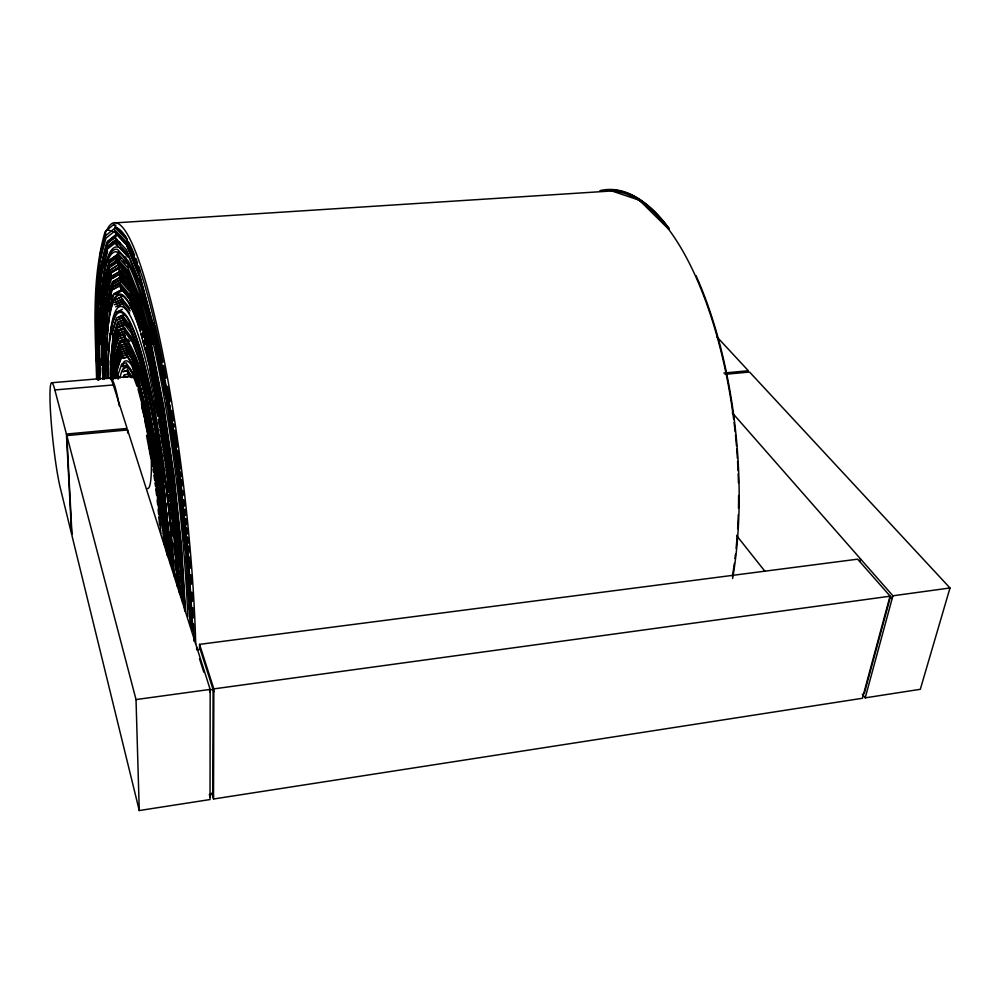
<?xml version="1.0" encoding="UTF-8"?>
<svg xmlns="http://www.w3.org/2000/svg" width="1000" height="1000" viewBox="0 0 1000 1000"><rect width="100%" height="100%" fill="white"/><g stroke="black" fill="none" stroke-linecap="round" stroke-linejoin="round"><path stroke-width="1.5" d="M210.175 689.4L210.025 799.55L139.262 810.537L72.05 535.938L66.825 435.588L127.587 429.938L210.175 689.4L136.025 699.562L66.825 435.588M213.525 796.375L212.825 794L213.1 689.475L209.45 689.975L210.175 692.275M213.837 688.888L890.013 596.2L862.425 698.275L213.525 799L213.837 688.888L199.537 644.362L857.613 559.175L892.175 598.462M96.188 321L95.975 344.3L97.475 379.762M96.337 303.913L96.425 293.788M96.112 346.637L96.55 299.288L99.775 262.087L105.887 238.3L114.8 231.062M97.5 324.075L97.438 353.5M97.425 349.487L97.5 341.763M97.912 351.225L98.362 306.975M98.062 353.587L98.525 308.612L101.65 273.5L107.525 251.312M101.35 365.35L101.862 321.938L104.862 289.75L110.4 269.75L118.925 264.45L110.95 269.713L106.188 286.85M102.013 351.163L102.375 321.9M103.863 374.338L104.388 336.35L107.212 307.225L112.35 289.462L120.787 285.212M104.362 357.875L104.5 348.787M104.5 363.175L104.488 377.625M104.7 377.362L105.237 340.375L108.012 312.087L113.038 294.938L121.3 290.963L115.325 294.2M106.088 378.85L106.6 344.363M110.25 378.85L110.562 360.575M110.538 374.812L110.675 367.025M110.75 374.012L110.887 366.275M111.237 377.825L111.425 367.188L113.863 344.363L118.55 329.875L124.588 327.55M111.638 379.087L114.138 349.338L118.7 335.4L125.65 333.2L119.787 335.3M112.013 379.1L114.725 346.287L118.963 333.162L125.45 330.925L119.513 333.113L114.938 349.237M112.163 379.038L112.3 371.3M113.112 378.425L115.487 354.225M113.287 379.225L113.35 376.262M113.438 379.075L113.525 374.562M97.225 284.575L97.487 281.5M98.275 272.275L98.55 269.2M97.713 302.35L98.525 293.225M98.787 290.175L99.462 282.575M99.725 279.538L100.925 265.85M97.888 303.125L98.55 295.55M98.95 291.012L99.488 284.962M100.013 278.913L100.812 269.825M99.012 290.837L99.55 284.725M99.95 280.138L100.225 277.087M101.025 267.913L101.3 264.862M98.225 302.3L98.5 299.262M100.25 279.5L100.512 276.45M98.725 304.637L99.525 295.637M99.787 292.65L100.463 285.15M100.725 282.15L101.525 273.163M100.675 318.8L103.7 285.925L109.312 265.413L117.387 259.913L119.075 259.788L110.95 265.3M101.013 320.387L104.012 287.863L109.588 267.6L117.587 262.225L119.288 262.1M101.85 324.363L104.812 292.688L110.275 273.062L119.237 267.925L111.363 272.987L105.875 292.613M102.95 315.763L103.525 309.637M103.963 305.038L104.537 298.9M104.963 294.312L105.4 289.713M105.425 294.675L105.712 291.637M104.712 330.763L105.438 323.263M105.725 320.275L106.45 312.775M106.75 309.775L107.475 302.288L112.75 283.913L120.838 279.413L114.55 283.125M105.2 330.9L105.487 327.938M106.2 320.525L106.487 317.562M107.212 310.15L107.5 307.188M112.463 337.537L112.775 334.487M110.388 362.262L113.1 336.45L117.587 322.212L123.863 319.575M110.388 364.762L112.837 341.45L117.587 326.637L124.838 324.087L118.688 326.538M110.738 363.9L112.525 346.962M112.75 344.825L113.475 337.912M110.913 364.725L113.375 341.413M111.775 366.312L112.438 360.188M112.762 357.125L114.237 343.325M111.95 367.137L112.438 362.575M112.938 358.013L113.425 353.45M113.912 348.875L114.4 344.312L118.688 330.975L124.688 328.688L118.15 331.012M112.125 373L114.513 350.763M113.15 365.737L113.475 362.738M112.825 376.312L115.113 355.262L119.938 340.825L125.6 338.925M114.012 370.25L114.525 365.4M115 361.225L115.862 353.188M114.2 370.838L114.525 367.812M115.2 361.75L115.688 357.212M114.213 378.125L116.512 357.15L120.487 345.213L126.562 343.413L121.037 345.163L116.3 359.175M114.75 378.15L116.625 361.15L120.5 349.65L126.412 348L121.05 349.6L117.163 361.112M115.25 378.638L116.75 365.175L121.325 351.788L126.613 350.262M115.962 376.775L116.3 373.738M116.988 367.65L117.325 364.613M116.425 377.825L117.613 367.113L121.325 356.225L126.463 354.837M116.988 377.362L117.487 372.95M117.713 378.625L118.225 374.113L121.75 363.95L126.613 362.788M118.212 379.062L118.55 376.112M100.1 253.925L102.325 245.2M104.175 237.925L106.025 230.65M859.775 561.425L860.438 558.812M99.675 258.25L105.887 233.938M105.612 236.137C92.112 282.387 95.887 331.425 97.137 379.012M101.675 263.4L107.387 241.475L115.512 235.037L115.975 235.9L107.525 242.562M101.088 266.8L107.112 243.688L115.887 236.812M104.113 256.05L106.412 247.288M101.925 268.663L107.938 245.812L116.662 239.075M101.337 271.6L107.25 249.137L115.838 242.625L117.537 242.5M102.837 267.2L104.338 261.488M105.087 258.625L107.35 250.062M864.312 693.425L890.512 596.55M103.6 282.05L109.712 259.913L118 254.075M103.387 284.012L109.038 263.238L117.175 257.6L118.875 257.475L115.363 259.9M104.125 282.013L110.262 259.875L118.562 254.025M725.037 374.312L749.562 372.038L950 587.975L920.312 689.3L865.212 697.85L892.9 595.8L732.288 412.812M106.112 290.225L111.225 271.887L119.7 266.725L111.775 271.85M111.487 279.188L112.325 276.225L120.113 271.35L111.237 276.3C100.375 309.363 102.513 344.875 102.812 379.2M109.275 290.1L110.525 285.712M108.088 298.875L113.012 281.688L120.625 277.113L112.475 281.725C101.925 312.987 103.975 346.675 104.038 379.2M108 302.25L113.3 283.875M108.188 302.838L109.4 298.65M110.2 295.863L111.412 291.675M112.212 288.888L113.025 286.1L120.475 281.762L122.175 281.637M112.287 290.2L113.162 287.188M108.275 307.137L109.562 302.7M110.425 299.738L111.713 295.3M108.912 311.038L113.987 293.75L121.762 289.762L114.537 293.712M111.925 332.562L116.487 317.875L122.9 315.05M111.713 334.575L116.213 320.1L123.663 317.3M112.888 338.462L118.138 322.163L123.175 320.062M113.812 340.037L117.725 327.725L123.812 325.325L117.188 327.775M115.138 347.863L118.375 337.912M114.462 351.312L118.562 338.725L125.4 336.65L119.663 338.638M116.025 354.188L119.663 343.062L125.25 341.238L119.125 343.113M116.85 351.775L120.487 340.788L126.163 338.875M118.025 363.05L121.875 351.75L125.85 350.6M117.4 369.137L121.875 356.175L127.025 354.787M122.375 366.712L123.387 363.812M123.287 377.45L124.237 374.825L128.737 373.963M123.837 377.4L124.775 374.787M114.175 224.112L105.062 231.8C91.312 279.413 95.262 329.837 96.587 378.775M106.562 234.975L115.625 227.512A272 37.812 83.4 0 1 127.188 239.363M107.938 241.438L116.812 234.425M115.775 235.65L106.975 242.6C93.362 286.962 97.013 334.237 98.138 380.025M106.562 243.725L115.312 236.85M108.488 245.775L116.125 239.887M108.075 246.9L116.762 240.238L107.525 246.938C94.663 289.975 97.7 335.737 98.825 380.112M109.3 261.025L118.1 255.225L109.85 260.988M112.6 278.412L120.325 273.65L111.512 278.488C100.787 310.8 102.888 345.55 103.1 379.137M114.4 286.475L120.588 282.913L112.062 287.275L106.888 305.287L104.05 334.75L103.7 377.762M113.438 289.375L119.562 285.912M114.275 300.363L121.25 296.737M114.825 300.312L121.812 296.7M114.55 302.55L122.587 298.95L115.638 302.462M114.275 304.775L122.788 301.238M115.925 304.65L121.412 301.925M115.65 306.887L122.438 303.575M117.55 306.175L123 303.538M115.787 312.4L122.387 309.337M118.863 317.225L124.025 314.962M117.312 320.012L122.387 317.838M117.312 324.438L124.637 321.812L118.413 324.35M119.1 329.825L123.938 327.975M118.287 336.538L124.637 334.425L118.837 336.488M119.525 341.975L125.7 340.062L120.075 341.925M120.225 347.45L126.775 345.675L121.312 347.362M120.5 354.075L127.375 352.475L122.15 353.938M121.062 358.462L127.788 357L122.7 358.325M122.025 366.15L126.812 365.05M122.725 371.637L127.325 370.688M123.275 371.587L127.875 370.637M123.963 377.075L129.5 376.163L125.062 376.975M212.825 794L209.325 794.55L210.025 796.912M892.9 595.8L950 587.975M213.837 691.775L200.238 649.362L196.688 649.825L196.675 646.975M113.275 384.95L54.862 389.95L66.425 434.062L127.112 428.425L113.275 384.95A56.775 6.662 84 0 0 109.138 377.9L51.6 382.75M723.863 373.025L748.363 370.75L716.988 336.938M129.2 372.788L128.088 372.887L131.225 377.463M129.4 375.037L130.387 377.35M126.925 353.65L125.8 353.75L132.113 362.6L139.15 381.688L146.875 411.45L153.65 446.538L157.225 470.85M127.675 355.863L126.562 355.962L132.787 364.725L139.725 383.537M126.662 344.55L132.825 353.8L140.338 373.95M125.3 335.513L124.175 335.613C145.45 365.125 146.812 404.125 155.213 438.512C161.438 478.137 166.6 517.975 168.7 558.062M132.9 376.3L110.363 378.2A56.775 6.713 84 0 1 119.225 405.838M125.35 329.787L124.225 329.875L131.55 339.625L140.363 363.363M124.525 320.675L131.688 330.775L140.387 353.65M122.688 300.1L121.562 300.188L130.125 310.85M119.6 265.575L118.462 265.65L128.463 277.062L139.913 305.837M119.338 269.075L118.212 269.163L128.05 280.512L139.312 308.938L151.637 355.838M120.213 272.5L119.087 272.575L128.8 283.875L139.9 311.938L152.45 359.65M116.037 244.925L117.175 244.85M117.425 241.35L116.3 241.425L127.275 253.175L139.975 284.337M117.075 243.7L115.938 243.775L126.812 255.5M115.975 225.162L114.275 225.275L125.9 237.138L139.4 269.837M115.775 222.838L610.812 191.025A253.825 103.488 83.9 0 1 668.85 229.575A252.463 102.963 83.9 0 1 695.625 276.363A253.762 103.438 83.9 0 1 733.688 419.475M140.488 315.938L143.412 324.6L142.25 320.238M106.988 229.838L109.975 230.562M111.475 230.925L112.625 231.213M610.55 190.538L639.325 200.212L668.55 229.05M115.05 227.55L126.6 239.4L140 271.887M114.688 229.9L126.125 241.75L139.388 274.012L153.463 325.938L167.05 394.1L178.75 472.537L187.312 553.4M121.862 238.637L116.7 233.263L115.575 233.337L126.888 245.15L139.412 275.7M115.463 232.188L126.825 244L133.7 260.725M114.9 232.225L126.237 244.05L139.388 276.1L153.325 327.575L166.775 395.125L178.363 472.8L186.85 552.888L191.412 627.275M115.412 238L126.525 249.775L139.375 281.288L152.975 331.675L166.1 397.663L177.45 473.775L185.613 550.75L190.162 624.212M117.325 252.963L127.837 264.562M120.85 258.637L118.775 256.325L117.638 256.413L128.012 267.975L139.938 297.675L152.513 344.588M122.938 260.95L125.013 263.263M117.275 258.75L127.537 270.275L139.325 299.75L151.762 346.25L163.7 406.65L173.988 475.788L181.55 547.013L185.588 611.812M117.487 261.062L127.65 272.562L139.325 301.8L151.625 347.85L163.438 407.65L173.6 476.037L181.088 546.5L185.1 610.638M118.825 263.3L120.85 265.587M125.9 271.312L127.925 273.6M117.7 263.375L127.762 274.837L139.325 303.85L151.962 351.012L163.538 409.562M120.325 270.212L128.225 279.3M121 271.325L128.863 280.387M119.45 270.225L128.287 280.425M129.488 286.087L119.3 274.887L128.912 286.137L140.512 315.45M126.287 282.688L119.963 276L129.55 287.225L140.488 314.925M130.238 289.438L120.175 278.3L129.65 289.475L140.488 316.95M120.375 280.613L129.762 291.737L140.488 318.962M123.987 290.8L129.462 297.413M129.188 297.387L120.438 287.55L129.525 298.538L139.325 323.638M123.475 290.812L121.1 288.663L130.15 299.613L140.463 325.988M125.288 293L130.738 299.562M119.763 286.45L128.887 297.45L139.275 324.087M121.363 297.887L130.013 308.612M121.213 302.512L129.662 313.125M736.938 535.988L764.912 571.275M862.312 694.2L865.212 697.85M123 316.2L130.9 326.4M127.112 324.025L131.4 329.613M122.638 318.525L130.425 328.663L139.213 351.8L148.35 386.925M127.275 326.275L124.738 322.95L123.612 323.038L131.225 333.025L139.8 355.65L148.688 389.9L157.162 433.413L164.425 482.65M123.362 326.512L130.812 336.375L140.4 361.875M128.275 335.688L124.987 332.1L132.225 341.775M130.087 338.1L132.8 341.725M127.95 339.1L129.725 341.488M124.375 337.875C145.312 367.038 146.7 405.487 154.975 439.412C160.975 477.762 166.05 516.287 168.113 555.062M129.188 348L132.55 352.6M124.787 342.425L131.575 351.725L139.175 372.137L147.025 402.675L154.488 441.225L160.812 485.112M131.275 353.7L125.75 346.912C145.4 374.588 146.838 410.838 154.6 442.962M125.95 349.175C145.075 376.325 146.938 411.675 154.425 443.188M130.488 355.812L126.713 351.388L133.138 360.337L140.312 379.675M132.1 358.05L133.713 360.288L140.387 378.25M126.713 363.925C138.613 378.862 140.625 398.812 145.863 416.613C153.425 452.4 158.363 488.688 161.788 525.1M127.225 369.562L132.863 377.725M131.15 376.375L127.425 371.812L131.387 377.575M119.138 241.713L120.5 244.213M134.838 263.512L137.7 270.475M131.45 286.062L132.575 288.875M135.375 295.912L136.5 298.725M129.262 281.562L130.375 284.35M131.488 287.15L132.6 289.938M135.375 296.913L136.475 299.7M130.062 287.525L140.262 313.312L141.337 318.087M130.1 298.488L131.738 302.675M133.912 308.25L137.738 318.012M139.288 322.075L128.775 295.2L119.562 284.15L120.688 284.062L129.938 295.113L140.475 321.975L151.5 363.65L161.775 415.812M130.013 298.812L137.688 318.425M136.075 360.95L137.688 365.262M132.925 355.988L138.737 371.6M134.262 365.225L135.262 367.95M137.287 373.413L138.3 376.138M134.037 369.338L138.737 382.075M132.887 366.887L140.3 387.275L143.425 399.9M132.95 367.962L139.725 386.375L146.325 412.212M132.325 366.938C153.188 423.55 158.963 484.513 163.988 544.25M132.7 374.5L136.988 386.225M138.062 389.162L145.738 418.062L152 450.575M125.475 257L126.512 260.275M199.525 658.75L203.775 672.125M211.762 793.062L213.525 799M128.075 265.2L128.537 266.8M139.987 277.087L153.875 328.35M141.738 319.562L151.575 356.637M139.9 313.962L151.425 357.388L162.488 413.488L172.05 477.812M139.875 324.038L141.425 329.925M142.213 332.875L143.375 337.287M144.15 340.238L145.325 344.65M146.1 347.6L150.375 363.8L161.062 418.812M141.213 333.888L142.375 338.263M143.138 341.175L145.45 349.913M148.138 360.1L149.675 365.925M140.838 333.45L150.538 370.25L150.062 367.388L150.625 369.588M143.238 372.175L144.388 376.6M146.312 383.988L149.375 395.8M139.2 358.625L147.912 392.212L156.425 436.163M139.787 361.488L148.775 395.863L156.475 435.5M141.113 376.962L143.438 385.988M141.088 378.825L143.375 387.725M144.913 393.663L147.575 404.038M141.263 381.062L142.375 385.387M143.112 388.263L145.338 396.9M147.188 404.087L148.3 408.413M144.137 402.3L146.387 411.463M143.787 412.837L151.65 451.9M141.4 403.85L145.963 422.325M141.725 407.038L145.438 421.662M136.562 296.863L137.088 299.2M137.613 301.537L138.138 303.888M153.737 322.625L169.325 402.163M153.95 327.525L155.438 335.037M156.037 338.038L156.637 341.037M159.037 353.038L159.625 356.05M162.025 368.05L162.625 371.05M165.012 383.062L165.613 386.062M153.4 334.075L166.325 399.113M151.488 349.462C170.012 435.487 180.487 523.1 184.7 610.962M152.037 357.337L153.537 364.913M155.025 372.488L156.525 380.075M158.025 387.65L160.413 399.775M161.012 402.812L162.5 410.387M151.15 353.462L162.75 412.512M162.712 414.888L151.838 359.712L142.825 324.613M151.962 371.337L153.45 378.913M154.037 381.95L155.538 389.525M157.025 397.1L157.613 400.138M160 412.262L161.188 418.325M150.162 365.325C166.137 440.262 175.625 516.525 179.45 593.038M150.963 372.975L160.425 421.2M155.363 405.562L150.188 379.175A193.325 26.725 83.4 0 0 110.512 330.887M149.838 369.237C165.062 440.95 174.325 513.888 178.062 587.1M155.662 407.088L157.438 416.2M158.025 419.237L159.512 426.825M147.963 405.525L149.412 413M149.987 415.988L150.562 418.975M152.012 426.463L153.463 433.938M154.037 436.925L155.2 442.912M147.25 407.05C157.213 455.025 163.825 503.713 166.65 552.638M146.412 410.05C155.675 454.787 162 500.163 164.838 545.763M147.037 414.412L148.488 421.912M149.938 429.425L151.387 436.925M151.962 439.925L152.537 442.925M146.975 415.125L154.425 455.575M146.488 435.375L150.725 457.475M143.787 330.35L144.262 333.188C167.338 419.812 177.05 509.525 182.062 598.862M144.75 336.012L145.225 338.85M145.712 341.7L146.188 344.538M148.112 355.938L148.6 358.8M150.975 372.812L151.412 375.363M169.775 405.2L179.55 470.675M167.6 392.062L179.525 472L188.263 554.45L192.938 630.962M168.088 399.637L168.55 402.675M169.913 411.812L170.588 416.388M171.05 419.425L171.5 422.475M173.088 433.137L173.55 436.188M174 439.225L174.45 442.275M175.138 446.838L175.588 449.888M176.038 452.938L176.5 455.975M176.95 459.025L177.413 462.075M178.088 466.637L178.538 469.688M163.762 411.087L173.475 476.488M163.1 413.425L163.55 416.475M164.013 419.425L164.462 422.575M165.138 427.137L165.588 430.188M166.05 433.237L166.525 436.312M168.088 446.95L168.575 450.125M168.988 453.05L169.488 456.262M170.125 460.675L170.575 463.713M171.025 466.763L171.537 470.075M171.925 472.863L172.613 477.438M162.525 411.1L172.425 477.562M162.738 421.887L171.137 478.438M166.475 451.087L166.925 454.175M169.438 471.112L169.9 474.188M162.225 423.825L162.688 426.887M163.137 429.95L163.588 433.013M162.087 424.375L162.537 427.388M162.987 430.412L163.425 433.438M164.1 437.962L164.55 440.988M165 444.012L165.45 447.038M166.112 451.562L166.562 454.588M167.013 457.6L167.463 460.625M168.137 465.163L168.575 468.175M169.025 471.2L169.475 474.225M160.837 417.425L169.9 478.575L176.6 541.512L179.925 594.138M161 423.812L161.462 426.9M161.925 429.988L162.613 434.613M163.062 437.7L163.525 440.788M163.975 443.875L164.438 446.962M165.125 451.6L165.575 454.675M166.038 457.762L166.488 460.85M166.95 463.938L167.413 467.025M168.1 471.662L168.55 474.75M160.875 424.275L162.463 435.012M162.925 438.075L164.513 448.812M164.963 451.887L165.425 454.95M165.875 458.025L167.463 468.762M167.925 471.825L169.55 484.113M159.913 423.113L168.337 479.988L174.562 538.525L177.675 587.2M159.662 424.062L167.975 480.238L174.125 538.038L177.188 585.95M156.775 437.025L163.463 482.287M156.188 434.85L163.388 483.363L168.562 531.875L170.738 565.288M156.975 454.95L157.413 457.962M158.075 462.475L158.525 465.487M158.963 468.488L159.412 471.5M160.075 476.012L160.512 479.025M160.963 482.038L161.4 485.05M154.713 444.7L160.5 484M157.662 473.888L159.45 486.037M154.875 458.65L156.463 469.438M156.912 472.512L159.438 490.938M159.1 435.188L159.5 438.275M154.975 402.463L155.762 408.675M162.237 489.425L162.575 492.5M164.225 507.863L164.55 510.925M162.05 491.062L162.537 495.575M163.025 500.087L163.5 504.588M163.988 509.1L164.312 512.112M179.775 472.2L182.387 496.85M182.712 499.925L183.363 506.087M183.688 509.175L184.338 515.337M184.675 518.413L186.3 533.825M186.625 536.9L188.425 553.85M179 472.725L179.488 477.35M180.138 483.512L180.463 486.587M181.112 492.75L181.45 495.825M182.1 501.987L182.425 505.075M183.075 511.225L183.562 515.85M184.05 520.475L184.537 525.087M185.2 531.25L185.525 534.325M186.012 538.95L186.5 543.575M187.15 549.725L187.475 552.812M177.4 473.462L185.675 551.587M173.637 478.013L175.438 494.875M175.763 497.938L181.475 556.125M173 480.825L173.487 485.462M174.075 491.225L174.562 495.825M175.05 500.425L175.538 505.025M176.112 510.138L176.525 514.225M177.013 518.825L177.5 523.425M177.987 528.013L178.575 533.275M179.062 537.9L179.562 542.525M172.362 477.25L179.45 543.913L183.162 603.013M172.3 476.938L179.5 544.738M171.988 477.5L179 543.425M171.625 483.038L172.275 489.188M172.6 492.25L173.412 499.925M173.738 503L174.4 509.137M174.725 512.212L175.375 518.35M175.7 521.413L176.35 527.562M176.688 530.625L177.338 536.763M172.387 495.812L172.725 498.9M174.525 515.913L174.862 519M175.512 525.175L175.837 528.275M172.2 495.838L172.525 498.913M174.325 515.812L174.65 518.888M175.3 525.025L175.625 528.1M170.15 478.75L170.475 481.788M171.112 487.863L171.438 490.887M172.087 496.962L172.575 501.512M173.05 506.062L173.538 510.613M174.025 515.163L174.513 519.712M175.15 525.788L175.475 528.812M176.125 534.888L176.438 537.925M169.237 479.375L169.562 482.475M170.062 487.113L170.55 491.75M171.05 496.4L171.55 501.037M172.037 505.688L172.537 510.325M173.025 514.975L173.525 519.612M174.013 524.25L174.513 528.9M175.175 535.087L175.5 538.188M169.875 487.188L170.525 493.338M170.863 496.413L171.513 502.575M171.838 505.65L172.5 511.8M172.825 514.875L173.475 521.025M173.8 524.113L174.462 530.262M174.95 534.875L175.438 539.487M167.325 481.025L168.475 491.763M168.8 494.837L169.462 500.975M169.788 504.05L170.438 510.188M170.763 513.263L171.262 517.863M171.75 522.475L173.225 536.287M163.8 485.075L165.45 500.5M165.775 503.575L166.275 508.212M166.762 512.837L167.425 519M167.75 522.087L168.575 529.8M163.3 483.075L168.6 532.65M160.888 484.712L165.675 529.4L167.4 555.862M160.725 485.513L167.025 552.562M159.775 489.038L160.425 495.05M160.738 498.05L164.5 537.3M159.125 486.262L159.45 489.325M159.938 493.938L160.438 498.537M161.088 504.675L161.425 507.738M162.075 513.875L162.562 518.475M163.062 523.088L163.388 526.15M159.762 493.988L160.575 501.587M160.912 504.625L161.562 510.712M161.887 513.75L162.537 519.837M162.862 522.888L163.487 530.575M166.038 528.35L166.475 537.737M167.113 544.938L167.512 550.975M164.7 540.35L165.1 546.462M164.088 536.663L164.475 542.675M163.9 536.788L164.312 543M174.05 542.938L174.537 550.638M175.125 559.9L175.525 566.062M176.012 573.775L176.412 579.938M169.838 533.275L172.113 568.525M168.738 531.337L169.55 543.725M169.75 546.825L170.95 565.4M181.663 559.188L182.525 572.962M182.712 576.025L183.487 588.263M183.675 591.325L184.537 605.1M180.05 550.288L180.487 557.188M181.012 565.8L181.55 574.113M182.025 581.8L182.512 589.487M183.062 598.362L183.35 603.025M178.938 542.6L182.75 603.1M178.113 546.013L178.312 549.113M178.612 553.75L179.387 566.125M179.675 570.775L179.875 573.862M180.075 576.962L180.263 580.05M180.662 586.25L181.337 597.075M176.05 545.837L176.537 553.462M177.113 562.612L177.5 568.713M178.088 577.875L178.475 583.975M175.837 545.725L176.537 556.638M176.925 562.863L177.525 572.212M177.825 576.9L178.512 587.8M188.15 563.663L188.525 569.85M189.1 579.15L189.475 585.35M190.138 596.2L190.525 602.4M191.088 611.7L191.475 617.888M187.25 552.55L191.925 628.5M97.037 361.95L97.463 369.375M66.425 434.062L71.662 534.338L60.312 487.975A57.3 4.9 83.9 0 1 50.438 410.7A57.3 4.9 83.9 0 1 54.862 389.95M166.262 540.35L166.513 546.525M97.863 364.212L98.413 377.987M104.025 371.238L104.312 378.8M102.3 367.75L102.537 373.913M136.025 699.562L139.262 810.537M127.587 429.938L127.675 433.05M200.238 646.525L200.238 649.362M199.537 644.362L199.55 649.038M106.562 230.613A276.562 38.537 83.4 0 1 159.362 336.938A276.562 38.537 83.4 0 1 195.688 643.9M123.537 369.338A132.35 18.238 83.4 0 1 133.088 374.812M144.125 408A132.35 18.238 83.4 0 1 146.412 417.7M152.1 446.5A132.35 18.238 83.4 0 1 152.662 449.725M153.175 452.762A132.35 18.238 83.4 0 1 153.65 455.637M158.212 487.212A132.35 18.238 83.4 0 1 158.588 490.262M161.312 514.975A132.35 18.238 83.4 0 1 161.612 518.025M162.288 525.625A132.35 18.238 83.4 0 1 162.55 528.75M119.95 378A133.475 18.4 83.4 0 1 133.887 375.475M123.25 362.713A139.088 19.212 83.4 0 1 133.287 368.225M134.188 370.025A139.088 19.212 83.4 0 1 135.675 373.363M97.163 295.175A272 37.812 83.4 0 1 97.325 291.788M97.925 281.988A272 37.812 83.4 0 1 98.162 278.85M128.837 242.4A272 37.812 83.4 0 1 134.613 255.188M135.8 258.238A272 37.812 83.4 0 1 137.6 263.075M138.8 266.475A272 37.812 83.4 0 1 140.612 271.837M141 273.062A272 37.812 83.4 0 1 154.85 324.175M155.162 325.538A272 37.812 83.4 0 1 162.95 362.275M163.562 365.425A272 37.812 83.4 0 1 165.963 378.225M167.438 386.375A272 37.812 83.4 0 1 170.062 401.637M171.525 410.487A272 37.812 83.4 0 1 173.2 421.025M173.663 424.062A272 37.812 83.4 0 1 174.137 427.113M174.6 430.175A272 37.812 83.4 0 1 177.075 447.2M177.512 450.312A272 37.812 83.4 0 1 180.012 469.025M180.413 472.137A272 37.812 83.4 0 1 180.987 476.725M181.375 479.8A272 37.812 83.4 0 1 182.125 485.962M182.675 490.613A272 37.812 83.4 0 1 183.212 495.275M183.75 499.938A272 37.812 83.4 0 1 184.438 506.163M184.788 509.288A272 37.812 83.4 0 1 185.438 515.513M185.763 518.612A272 37.812 83.4 0 1 186.388 524.812M186.7 527.913A272 37.812 83.4 0 1 187.288 534.062M187.587 537.137A272 37.812 83.4 0 1 188.137 543.225M188.412 546.263A272 37.812 83.4 0 1 188.925 552.275M189.325 557A272 37.812 83.4 0 1 190.212 568.288M190.688 574.7A272 37.812 83.4 0 1 191.35 584.237M191.85 592.112A272 37.812 83.4 0 1 192.4 601.413M192.725 607.525A272 37.812 83.4 0 1 193.225 617.987M193.463 623.837A272 37.812 83.4 0 1 194.037 641.3M107.725 378.6A188.825 25.975 83.4 0 1 137.15 339.487A188.825 25.975 83.4 0 1 174.088 574.812M606.188 190.15A254.875 103.925 83.9 0 1 669.075 228.612L668.775 228.075A254.812 103.863 83.9 0 0 599.875 190.688M148.912 445.1A112.125 15.475 83.4 0 1 151.425 459.075M151.9 461.95A112.125 15.475 83.4 0 1 152.613 466.35M153.075 469.338A112.125 15.475 83.4 0 1 153.525 472.35M153.975 475.387A112.125 15.475 83.4 0 1 154.613 479.963M155.037 483.038A112.125 15.475 83.4 0 1 155.45 486.1M155.838 489.162A112.125 15.475 83.4 0 1 156.6 495.325M157.137 499.988A112.125 15.475 83.4 0 1 157.65 504.663M158.138 509.325A112.125 15.475 83.4 0 1 158.588 513.95M158.875 517.013A112.125 15.475 83.4 0 1 159.55 524.788M734.075 422.562A253.762 103.438 83.9 0 1 735.138 431.85M735.462 434.963A253.762 103.438 83.9 0 1 736.475 445.875M736.725 448.988A253.762 103.438 83.9 0 1 737.387 458.338M737.575 461.45A253.762 103.438 83.9 0 1 738.05 470.725M738.175 473.8A253.762 103.438 83.9 0 1 738.45 482.962M738.6 495.5A253.762 103.438 83.9 0 1 738.475 508.275M738.3 514.625A253.762 103.438 83.9 0 1 737.65 528.7M737.25 534.862A253.762 103.438 83.9 0 1 736.087 548.387M735.462 554.237A253.762 103.438 83.9 0 1 734.95 558.55M734.325 563.45A253.762 103.438 83.9 0 1 732.387 576.3M106.163 369.363A205.812 28.475 83.4 0 1 106.237 359.975M106.438 351.05A205.812 28.475 83.4 0 1 107.088 337.45M107.325 334.05A205.812 28.475 83.4 0 1 130.425 305.212M130.95 306.25A205.812 28.475 83.4 0 1 140.45 330.975M172.562 505.65A205.812 28.475 83.4 0 1 172.9 508.738M174.462 524.1A205.812 28.475 83.4 0 1 174.75 527.15M176.5 547.212A205.812 28.475 83.4 0 1 176.75 550.425M177.675 563.15A205.812 28.475 83.4 0 1 177.875 566.3M178.612 578.675A205.812 28.475 83.4 0 1 178.775 581.7M144.975 421.887A123.375 16.962 83.4 0 1 160.863 533.438M100.2 375.238A250.3 34.737 83.4 0 1 99.763 358.725M99.6 344.487A250.3 34.737 83.4 0 1 100.375 308.263M101.112 296.887A250.3 34.737 83.4 0 0 100.562 304.925A252.55 35.125 83.4 0 1 101.188 296.725M101.375 293.8A250.3 34.737 83.4 0 1 102.263 285.075M102.613 282.362A250.3 34.737 83.4 0 1 103.338 277.238M103.637 275.387A250.3 34.737 83.4 0 1 117.587 249.462L128.262 261.112A250.3 34.737 83.4 0 1 140.55 291.488M140.95 292.725A250.3 34.737 83.4 0 1 153.537 339.7M153.837 341.037A250.3 34.737 83.4 0 1 154.45 343.725M155.062 346.45A250.3 34.737 83.4 0 1 156.588 353.45M158.1 360.662A250.3 34.737 83.4 0 1 158.713 363.612M161.112 375.7A250.3 34.737 83.4 0 1 161.7 378.775M164.037 391.35A250.3 34.737 83.4 0 1 164.613 394.538M166.012 402.562A250.3 34.737 83.4 0 1 166.513 405.462M170.387 429.387A250.3 34.737 83.4 0 1 170.863 432.45M173.375 449.538A250.3 34.737 83.4 0 1 173.812 452.663M174.25 455.8A250.3 34.737 83.4 0 1 174.688 458.938M175.312 463.65A250.3 34.737 83.4 0 1 175.738 466.788M176.15 469.925A250.3 34.737 83.4 0 1 176.55 473.062M177.325 479.237A250.3 34.737 83.4 0 1 177.712 482.325M178.275 486.962A250.3 34.737 83.4 0 1 178.825 491.637M179.375 496.312A250.3 34.737 83.4 0 1 179.725 499.438M181.425 515.062A250.3 34.737 83.4 0 1 181.75 518.188M183.412 535.212A250.3 34.737 83.4 0 1 183.7 538.275M185.287 556.875A250.3 34.737 83.4 0 1 185.65 561.663M186.462 572.775A250.3 34.737 83.4 0 1 186.887 579.062M187.562 589.913A250.3 34.737 83.4 0 1 187.825 594.5M188.35 604.987A250.3 34.737 83.4 0 1 188.55 609.388M106.662 350.387A204.675 28.312 83.4 0 1 108.212 326.95M108.55 323.988A204.675 28.312 83.4 0 1 109.5 317.162M109.712 315.9A204.675 28.312 83.4 0 1 140.45 331.975M152.05 376.863A204.675 28.312 83.4 0 1 153.55 383.875M154.15 386.75A204.675 28.312 83.4 0 1 156.512 398.638M157.1 401.688A204.675 28.312 83.4 0 1 158.537 409.438M159.113 412.575A204.675 28.312 83.4 0 1 159.675 415.737M162.225 430.8A204.675 28.312 83.4 0 1 162.712 433.75M164.363 444.237A204.675 28.312 83.4 0 1 164.812 447.275M165.275 450.337A204.675 28.312 83.4 0 1 165.725 453.4M166.175 456.475A204.675 28.312 83.4 0 1 166.612 459.562M167.262 464.2A204.675 28.312 83.4 0 1 167.675 467.3M170.25 487.238A204.675 28.312 83.4 0 1 170.613 490.288M171.337 496.4A204.675 28.312 83.4 0 1 171.863 501M172.362 505.613A204.675 28.312 83.4 0 1 172.7 508.675M176.275 546.925A204.675 28.312 83.4 0 1 176.65 551.7M177.438 562.762A204.675 28.312 83.4 0 1 177.75 567.45M178.375 578.2A204.675 28.312 83.4 0 1 178.612 582.7M100.138 379.35A248.038 34.337 83.4 0 1 136 282.125A248.038 34.337 83.4 0 1 187.787 616.875M107.9 377.688A187.688 25.825 83.4 0 1 137.475 341.45A187.688 25.825 83.4 0 1 173.938 575.8M100.237 369.562A252.55 35.125 83.4 0 1 99.963 359.025M99.775 344.8A252.55 35.125 83.4 0 1 100.388 310.05M101.438 293.575A252.55 35.125 83.4 0 1 102.15 286.05M102.638 281.825A252.55 35.125 83.4 0 1 117.95 247.125M119.738 247.85A252.55 35.125 83.4 0 1 127.688 256.975M108.1 369.387A193.325 26.725 83.4 0 1 108.263 361.675M108.663 351.613A193.325 26.725 83.4 0 1 109.1 344.712M109.5 339.812A193.325 26.725 83.4 0 1 110.15 333.725M160 429.762A193.325 26.725 83.4 0 1 160.5 432.725M160.987 435.712A193.325 26.725 83.4 0 1 162.675 446.375M163.137 449.462A193.325 26.725 83.4 0 1 163.612 452.575M164.075 455.7A193.325 26.725 83.4 0 1 164.75 460.4M165.188 463.55A193.325 26.725 83.4 0 1 165.625 466.7M166.062 469.862A193.325 26.725 83.4 0 1 167.512 480.9M167.9 483.963A193.325 26.725 83.4 0 1 168.65 490.138M169.2 494.8A193.325 26.725 83.4 0 1 169.737 499.475M170.263 504.162A193.325 26.725 83.4 0 1 170.775 508.837M171.1 511.962A193.325 26.725 83.4 0 1 171.737 518.175M172.188 522.812A193.325 26.725 83.4 0 1 172.625 527.425M173.038 532A193.325 26.725 83.4 0 1 173.438 536.525M174.088 544.475A193.325 26.725 83.4 0 1 174.812 553.95M175.25 560.212A193.325 26.725 83.4 0 1 175.825 569.462M176.163 575.5A193.325 26.725 83.4 0 1 176.45 581.425M695.987 275.575A254.812 103.863 83.9 0 1 732.638 578.488M151.125 455.337A56.55 7.475 84 0 1 147.425 488.475"/></g></svg>
